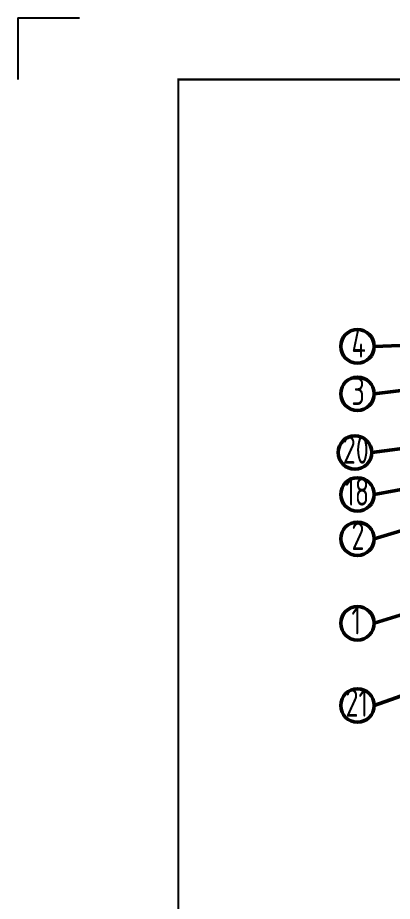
# Model space of a CAD drawing. Header units: millimetres. Extents: x 226184 to 236274, y -181921 to -175474.
# Drawn here: x 226184 to 227501, y -178580 to -175474 of the extents above; entities that cross this region are included whole.
import ezdxf

# ---------------------------------------------------------------- set-up
doc = ezdxf.new("R2010")
doc.units = ezdxf.units.MM
doc.header["$LTSCALE"] = 13
doc.layers.add('1', color=4, linetype='Continuous')
doc.layers.add('粗实线', color=4, linetype='Continuous')
doc.layers.add('paper', color=254, linetype='Continuous', plot=False)
doc.styles.add('pdm', font='gbenor.shx', dxfattribs={"width": 0.8, "bigfont": 'gbhzfs.shx'})

msp = doc.modelspace()

# ---------------------------------------------------------------- linework, layer by layer
at = {"layer": '1', "const_width": 7.598}
msp.add_lwpolyline([(226748.469, -181682.674), (235084.11, -181682.674), (235084.11, -175691.431), (226748.469, -175691.431), (226748.469, -181682.674)], dxfattribs=at)
at = {"layer": 'paper'}
for q in [(226184.076, -175691.431), (226401.15, -175474.357)]:
    msp.add_line((226184.076, -175474.357), q, dxfattribs=at)
at = {"layer": '粗实线', "lineweight": 50}
for p, q in [((228366.637, -176600.557), (227436.991, -176629.654)), ((228324.621, -176684.326), (227436.991, -176796.378)), ((228274.292, -176892.195), (227428.114, -177002.881)), ((228546.398, -176949.519), (227436.991, -177150.132)), ((228064.281, -177117.591), (227436.991, -177306.047)), ((228122.164, -177390.342), (227436.991, -177603.026)), ((228581.257, -177484.302), (227436.991, -177892.077))]:
    msp.add_line(p, q, dxfattribs=at)
for centre in [(227378.127, -176629.654), (227378.127, -176796.378), (227369.251, -177002.881), (227378.127, -177150.132), (227378.127, -177306.047), (227378.127, -177603.026), (227378.127, -177892.077)]:
    msp.add_circle(centre, 58.863, dxfattribs=at)

# ---------------------------------------------------------------- texts
at = {"layer": '粗实线', "lineweight": 50, "style": 'pdm', "width": 0.8}
for s, height, p in [('4', 98.351, (227356.992, -176669.068)), ('3', 98.351, (227356.992, -176835.793)), ('20', 98.3509, (227326.355, -177042.295)), ('18', 98.3509, (227335.232, -177189.547)), ('2', 98.351, (227356.992, -177345.461)), ('1', 98.351, (227356.992, -177642.44)), ('21', 98.3509, (227336.032, -177931.492))]:
    msp.add_text(s, height=height, dxfattribs=at).set_placement(p)

doc.saveas('drawing.dxf')
